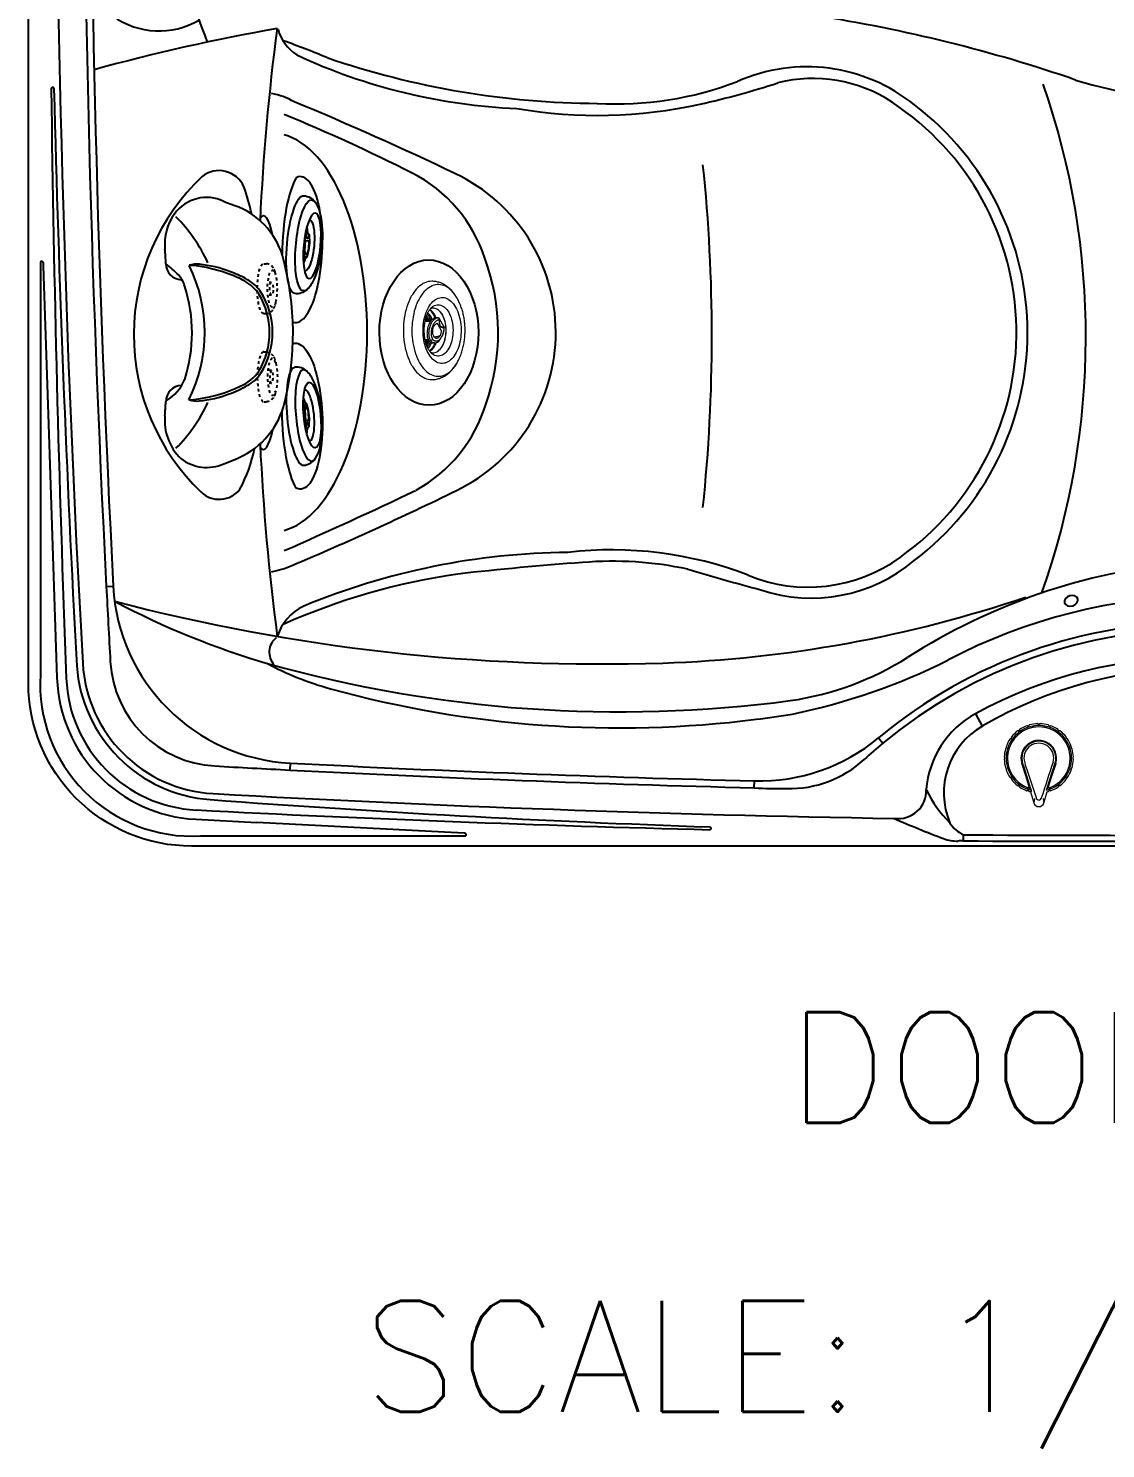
# Model space of a CAD drawing. Header units: inches. Extents: x 0 to 84, y -22 to 124.
# Drawn here: x 0 to 38.9, y -21.8 to 29.5 of the extents above; entities that cross this region are included whole.
import ezdxf
from ezdxf.enums import TextEntityAlignment as Align

# ---------------------------------------------------------------- set-up
doc = ezdxf.new("R2010")
doc.units = ezdxf.units.IN
doc.header["$MEASUREMENT"] = 0
doc.linetypes.add('HIDDEN', pattern=[0.1875, 0.0625, -0.0625, 0.0625])
for name, color, linetype in [('1', 4, 'Continuous'), ('clean', 1, 'Continuous'), ('DIM', 3, 'Continuous')]:
    doc.layers.add(name, color=color, linetype=linetype)
doc.styles.add('SIMPLEX', font='simplex')
doc.styles.get("Standard").update_dxf_attribs({"font": 'simplex.shx'})

# ---------------------------------------------------------------- blocks, each defined once
blk = doc.blocks.new('AIRVALVE CAP HS')
at = {"layer": '1', "linetype": 'Continuous', "lineweight": 0}
for p, q in [((-0.179, 1.615), (-0.296, 1.215)), ((0.298, 1.214), (0.181, 1.615)), ((-0.295, 1.097), (-0.296, 1.096)), ((-0.278, 1.151), (-0.295, 1.097)), ((0.296, 1.097), (0.279, 1.151)), ((0.297, 1.096), (0.296, 1.097)), ((0, 0), (0, 0)), ((0, 0), (0.004, 0)), ((0.585, 0.186), (0.585, 0.186))]:
    blk.add_line(p, q, dxfattribs=at)
at = {"layer": '1', "color": 3, "linetype": 'Continuous', "lineweight": 0}
for p, q in [((-0.154, 1.451), (-0.179, 1.615)), ((0.156, 1.451), (0.181, 1.615)), ((-0.519, 0.142), (-0.532, 0.075))]:
    blk.add_line(p, q, dxfattribs=at)
at = {"layer": '1', "linetype": 'Continuous', "lineweight": 0, "flags": 128}
for points in [[(-0.619, 0.177), (-0.612, 0.199), (-0.463, 0.666), (-0.331, 1.084)], [(0.279, 1.151), (0.279, 1.186), (0.282, 1.198), (0.285, 1.208), (0.291, 1.213), (0.298, 1.214)], [(0.332, 1.083), (0.462, 0.674), (0.613, 0.195)]]:
    blk.add_lwpolyline(points, dxfattribs=at)
at = {"layer": '1', "color": 3, "linetype": 'Continuous', "lineweight": 0, "flags": 128}
for points in [[(-0.296, 1.096), (-0.314, 1.039), (-0.387, 0.81), (-0.59, 0.169)], [(0.532, 0.076), (0.523, 0.124), (0.51, 0.172), (0.489, 0.234), (0.394, 0.519), (0.299, 0.804), (0.18, 1.168), (0.101, 1.415), (0.095, 1.438), (0.079, 1.473), (0.053, 1.496), (0.025, 1.508), (-0.007, 1.511), (-0.039, 1.504), (-0.066, 1.486), (-0.085, 1.46), (-0.091, 1.443)], [(0.585, 0.186), (0.567, 0.243), (0.494, 0.472), (0.297, 1.096)]]:
    blk.add_lwpolyline(points, dxfattribs=at)
at = {"layer": '1', "linetype": 'Continuous', "lineweight": 0, "const_width": 0.000295, "flags": 128}
for points in [[(-0.296, 1.215), (-0.285, 1.211), (-0.282, 1.203), (-0.279, 1.192), (-0.277, 1.174), (-0.278, 1.151)], [(0.613, 0.195), (0.609, 0.194), (0.599, 0.191), (0.592, 0.188), (0.587, 0.187), (0.585, 0.186)]]:
    blk.add_lwpolyline(points, dxfattribs=at)
at = {"layer": '1', "color": 3, "linetype": 'Continuous', "lineweight": 0, "const_width": 0.000295, "flags": 128}
for points in [[(-0.153, 1.451), (-0.154, 1.451), (-0.154, 1.451)], [(-0.619, 0.177), (-0.617, 0.177), (-0.613, 0.176), (-0.604, 0.173), (-0.597, 0.171), (-0.592, 0.169), (-0.59, 0.169)]]:
    blk.add_lwpolyline(points, dxfattribs=at)
at = {"layer": '1', "linetype": 'Continuous', "lineweight": 0}
for centre, radius, start, end in [((0.001, 1.563), 0.187, 16.2235, 163.7031), ((0, 0), 1.184, 103.575, 76.3797), ((0, 0), 1.136, 105.0532, 74.9013), ((0, 0), 1.133, 106.9961, 72.958), ((-0.687, 1.02), 0.02, 123.9716, 184.1879), ((0, 0), 1.25, 110.029, 123.971), ((-0.421, 1.156), 0.02, 49.8127, 110.0289), ((-0.388, 1.195), 0.0312, 229.8127, 346.1879), ((-0.338, 1.183), 0.02, 105.9716, 166.1879), ((0, 0), 1.25, 103.7031, 105.971), ((-0.378, 1.272), 0.194, 284.0271, 295.0553), ((0.411, 1.36), 0.288, 246.6962, 254.1355), ((0, 0), 1.25, 74.029, 76.2235), ((0.339, 1.183), 0.02, 13.8121, 74.0284), ((0.388, 1.195), 0.0312, 193.8121, 310.1873), ((0.421, 1.156), 0.02, 69.9711, 130.1873), ((0, 0), 1.25, 56.029, 69.971), ((0.687, 1.02), 0.02, 355.8121, 56.0284), ((0, 0), 1.25, 146.029, 159.971), ((-1.02, 0.687), 0.02, 85.8127, 146.0289), ((-1.016, 0.739), 0.0312, 265.8127, 22.1879), ((-0.969, 0.758), 0.02, 141.9716, 202.1879), ((0, 0), 1.25, 128.029, 141.971), ((-0.758, 0.969), 0.02, 67.8127, 128.0289), ((-0.738, 1.016), 0.0312, 247.8127, 4.1879), ((0.739, 1.016), 0.0312, 175.8121, 292.1873), ((0.758, 0.969), 0.02, 51.9711, 112.1873), ((0, 0), 1.25, 38.029, 51.971), ((0.969, 0.758), 0.02, 337.8121, 38.0284), ((1.016, 0.739), 0.0312, 157.8121, 274.1873), ((1.02, 0.687), 0.02, 33.9711, 94.1873), ((0, 0), 1.25, 20.029, 33.971), ((0, 0), 1.25, 164.029, 177.971), ((-1.229, 0.044), 0.02, 177.9716, 238.1879), ((-1.256, 0), 0.0312, 301.8127, 58.1879), ((-1.182, 0.339), 0.02, 103.8127, 164.0289), ((-1.195, 0.388), 0.0312, 283.8127, 40.1879), ((-1.155, 0.421), 0.02, 159.9716, 220.1879), ((0, 0), 0.644, 163.9951, 17.6697), ((1.195, 0.388), 0.0312, 139.8121, 256.1873), ((1.156, 0.421), 0.02, 319.8121, 20.0284), ((1.183, 0.339), 0.02, 15.9711, 76.1873), ((0, 0), 1.25, 2.029, 15.971), ((1.256, 0), 0.0312, 121.8121, 238.1873), ((1.229, 0.044), 0.02, 301.8121, 2.0284), ((-1.229, -0.043), 0.02, 121.8127, 182.0289), ((0, 0), 1.25, 182.029, 195.971), ((-1.182, -0.338), 0.02, 195.9716, 256.1879), ((-1.195, -0.388), 0.0312, 319.8127, 76.1879), ((-1.155, -0.421), 0.02, 139.8127, 200.0289), ((0, 0), 1.25, 200.029, 213.971), ((0, 0), 1.25, 326.029, 339.971), ((1.195, -0.388), 0.0312, 103.8121, 220.1873), ((1.156, -0.421), 0.02, 339.9711, 40.1873), ((1.183, -0.338), 0.02, 283.8121, 344.0284), ((0, 0), 1.25, 344.029, 357.971), ((1.229, -0.043), 0.02, 357.9711, 58.1873), ((-1.02, -0.687), 0.02, 213.9716, 274.1879), ((-1.016, -0.738), 0.0312, 337.8127, 94.1879), ((-0.969, -0.758), 0.02, 157.8127, 218.0289), ((0, 0), 1.25, 218.029, 231.971), ((-0.758, -0.969), 0.02, 231.9716, 292.1879), ((-0.738, -1.016), 0.0312, 355.8127, 112.1879), ((-0.687, -1.02), 0.02, 175.8127, 236.0289), ((0.687, -1.02), 0.02, 303.9711, 4.1873), ((0.739, -1.016), 0.0312, 67.8121, 184.1873), ((0.758, -0.969), 0.02, 247.8121, 308.0284), ((0, 0), 1.25, 308.029, 321.971), ((1.016, -0.738), 0.0312, 85.8121, 202.1873), ((0.969, -0.758), 0.02, 321.9711, 22.1873), ((1.02, -0.687), 0.02, 265.8121, 326.0284), ((0, 0), 1.25, 236.029, 249.971), ((-0.421, -1.155), 0.02, 249.9716, 310.1879), ((-0.388, -1.195), 0.0312, 13.8127, 130.1879), ((-0.338, -1.182), 0.02, 193.8127, 254.0289), ((0, 0), 1.25, 254.029, 267.9711), ((-0.043, -1.229), 0.02, 267.9711, 328.1873), ((0, -1.256), 0.0312, 31.8121, 148.1873), ((0.044, -1.229), 0.02, 211.8121, 272.0284), ((0, 0), 1.25, 272.0284, 285.971), ((0.339, -1.182), 0.02, 285.9711, 346.1873), ((0.388, -1.195), 0.0312, 49.8121, 166.1873), ((0.421, -1.155), 0.02, 229.8121, 290.0284), ((0, 0), 1.25, 290.029, 303.971)]:
    blk.add_arc(centre, radius, start, end, dxfattribs=at)
at = {"layer": '1', "color": 3, "linetype": 'Continuous', "lineweight": 0}
for centre, radius, start, end in [((-80.261, 27.095), 84.174, 341.32478, 342.25745), ((0, 0), 0.614, 164.0327, 17.6728), ((0, -0.005), 0.538, 171.4024, 8.6451)]:
    blk.add_arc(centre, radius, start, end, dxfattribs=at)
blk = doc.blocks.new('HIDMIN')
at = {"layer": '1', "color": 3, "linetype": 'HIDDEN', "ltscale": 0.5}
for p, q in [((0.236, 0.901), (0.316, 0.901)), ((0.506, 0.227), (0.425, 0.228)), ((0.517, -0.231), (0.424, -0.23)), ((0.23, -0.903), (0.31, -0.903))]:
    blk.add_line(p, q, dxfattribs=at)
for centre, radius, start, end in [((0.31, 0.589), 0.311, 30.2709, 88.7629), ((0.201, 0.484), 0.46, 14.6038, 34.8241), ((-1.669, -0.004), 2.392, 348.1275, 14.6038), ((-0.177, -0.317), 0.868, 332.1339, 348.1275), ((0.308, -0.59), 0.312, 270.5203, 334.8693)]:
    blk.add_arc(centre, radius, start, end, dxfattribs=at)
at = {"layer": '1', "color": 3, "linetype": 'HIDDEN', "ltscale": 0.5, "extrusion": (0, 0, -1)}
for centre, major_axis, ratio, start_param, end_param in [((0.233, -0.001), (0.003, 0.902), 0.25882, 3.141586, 6.283185), ((0.546, -0.002), (0.002, 0.667), 0.263764, 8.73561, 13.261433), ((0.511, -0.002), (-0.006, 0.229), 0.262485, 3.141593, 9.424778)]:
    blk.add_ellipse(centre, major_axis=major_axis, ratio=ratio, start_param=start_param, end_param=end_param, dxfattribs=at)
blk = doc.blocks.new('M-JET')
at = {"layer": '1', "color": 3}
blk.add_line((0.668, -0.17), (0.763, -0.17), dxfattribs=at)
at = {"layer": '1'}
for centre, radius, start, end in [((0.461, 1.242), 0.535, 41.3143, 91.3774), ((0.05, 0.881), 1.082, 17.2792, 41.3143), ((-2.8, -0.006), 4.066, 342.7208, 17.2792), ((0.163, -0.927), 0.963, 318.6467, 342.7208), ((0.462, -1.247), 0.53, 268.5325, 323.2496)]:
    blk.add_arc(centre, radius, start, end, dxfattribs=at)
at = {"layer": '1', "color": 3}
for centre, radius, start, end in [((-1.573, 0), 2.301, 12.4325, 15.2703), ((-1.552, 0), 2.301, 12.1115, 16.428), ((2.329, -0.004), 1.701, 167.0391, 191.8275), ((0.642, 0.408), 0.0922, 55.7767, 95.7567), ((0.761, 0.357), 0.0925, 123.2223, 167.0391), ((0.61, 0.353), 0.156, 5.3241, 57.7182), ((0.716, 0.424), 0.0119, 56.7777, 123.2223), ((0.621, 0.328), 0.147, 6.6466, 46.2048), ((-0.445, 0.069), 1.231, 348.805, 7.1498), ((-1.051, -0.003), 1.854, 348.4837, 11.5163), ((0.499, -0.319), 0.172, 319.9043, 349.042), ((0.138, 0.453), 1.058, 297.9845, 303.5019), ((-1.573, 0), 2.301, 345.0348, 348.6312), ((-1.552, 0), 2.301, 343.7972, 349.0063), ((1.155, -0.446), 0.497, 157.638, 169.042), ((0.713, -0.264), 0.0187, 13.7894, 157.638), ((0.659, -0.335), 0.113, 303.5019, 340.0963), ((-6.16, -1.951), 7.096, 12.9229, 13.7894)]:
    blk.add_arc(centre, radius, start, end, dxfattribs=at)
at = {"layer": '1'}
blk.add_ellipse((0.448, 0), major_axis=(0, -1.776), ratio=0.252144, start_param=3.141593, end_param=6.282607, dxfattribs=at)
at = {"layer": '1', "color": 3}
for centre, major_axis, ratio, start_param, end_param in [((0.747, 0.001), (0, 1.655), 0.257517, 6.007199, 9.756158), ((0.731, 0), (0, 0.927), 0.267619, 3.108708, 6.351347), ((0.725, 0.014), (0, 0.313), 0.222056, 5.440613, 8.481483)]:
    blk.add_ellipse(centre, major_axis=major_axis, ratio=ratio, start_param=start_param, end_param=end_param, dxfattribs=at)
blk.add_ellipse((0.91, 0), major_axis=(-0.005, 1.191), ratio=0.255327, dxfattribs=at)
blk = doc.blocks.new('HHPILLOW')
at = {"layer": '1', "color": 4, "linetype": 'Continuous'}
for p, q in [((-2.494, 4.753), (-2.106, 4.601)), ((-2.494, -4.721), (-2.105, -4.568))]:
    blk.add_line(p, q, dxfattribs=at)
for centre, radius, start, end in [((-3.119, 3.46), 1.437, 64.1987, 144.2452), ((-2.776, 3.213), 1.86, 144.2452, 185.5943), ((-3.046, 1.973), 2.791, 17.2128, 70.3086), ((-10.994, 2.408), 6.398, 0.8252, 5.5943), ((-10.492, 0), 10.492, 345.3048, 15.4736), ((-4.011, 2.508), 0.586, 180.8252, 266.9137), ((-7.36, -1.092), 4.531, 44.7353, 52.3377), ((-4.763, 1.481), 0.874, 13.5856, 44.7353), ((-3.671, 1.428), 1.017, 75.1386, 94.7227), ((-4.23, -3.123), 5.594, 69.8472, 81.5495), ((-3.656, -1.561), 3.93, 60.8599, 69.8472), ((-9.079, 0.003), 5.433, 342.0198, 18.0525), ((-2.482, 0.546), 1.517, 34.445, 60.8599), ((-3.535, 0.016), 2.691, 328.9514, 31.0644), ((-2.512, -0.493), 1.555, 293.0024, 325.5708), ((-4.003, -2.481), 0.592, 93.7208, 179.9264), ((-5.477, -1.003), 1.703, 301.6981, 336.9534), ((-4.133, 2.742), 5.171, 278.0716, 295.5287), ((-80.292, 1.855), 75.821, 356.33867, 356.72241), ((-3.709, -1.15), 1.264, 267.6769, 283.819), ((-2.737, -3.166), 1.897, 174.5895, 226.1127), ((-3.153, -1.833), 2.929, 290.9659, 343.5656), ((-3.119, -3.349), 1.508, 231.7423, 294.5088)]:
    blk.add_arc(centre, radius, start, end, dxfattribs=at)
at = {"layer": '1', "color": 3, "linetype": 'Continuous'}
for centre, radius, start, end in [((-8.344, 0.09), 5.811, 24.9174, 44.9484), ((-8.621, 0.019), 5.435, 333.4141, 26.4613), ((-3.452, 1.377), 1.112, 86.4894, 105.933), ((-3.922, -2.198), 4.716, 69.3638, 83.4488), ((-3.755, -1.817), 4.3, 61.6983, 69.6641), ((-2.409, 0.629), 1.509, 35.7694, 62.6585), ((-3.453, 0.015), 2.717, 327.0779, 33.3886), ((-2.257, -0.759), 1.292, 297.8633, 327.0779), ((-3.752, 1.839), 4.289, 289.7147, 299.2887), ((-8.354, -0.051), 5.824, 315.0702, 335.0709), ((-3.475, -1.533), 0.925, 252.0318, 275.4073), ((-3.771, 1.593), 4.065, 275.4073, 291.1401)]:
    blk.add_arc(centre, radius, start, end, dxfattribs=at)
blk = doc.blocks.new('RJET')
at = {"layer": '1', "color": 3, "linetype": 'Continuous', "lineweight": 15}
for p, q in [((0.406, -0.828), (0.433, -0.811)), ((0.426, -0.839), (0.459, -0.818)), ((-0.848, -1.042), (-0.847, -1.04)), ((-0.009, -1.383), (0.25, -1.233))]:
    blk.add_line(p, q, dxfattribs=at)
at = {"layer": '1', "linetype": 'Continuous', "lineweight": 15, "flags": 128}
for points in [[(1.212, -0.275), (1.128, -0.233), (1.04, -0.194), (0.948, -0.158), (0.852, -0.126), (0.753, -0.097), (0.651, -0.071), (0.547, -0.05), (0.44, -0.032), (0.331, -0.018), (0.222, -0.008), (0.111, -0.002), (0, 0), (-0.111, -0.002), (-0.222, -0.008), (-0.331, -0.018), (-0.44, -0.032), (-0.547, -0.05), (-0.651, -0.071), (-0.753, -0.097), (-0.852, -0.126), (-0.948, -0.158), (-1.04, -0.194), (-1.128, -0.233), (-1.212, -0.276)], [(-1.3, -0.327), (-1.373, -0.375), (-1.441, -0.426), (-1.503, -0.479), (-1.559, -0.534), (-1.61, -0.592), (-1.654, -0.651), (-1.691, -0.711), (-1.722, -0.773), (-1.746, -0.835), (-1.763, -0.899), (-1.773, -0.962), (-1.777, -1.026)], [(1.778, -1.026), (1.778, -1.026), (1.775, -0.962), (1.764, -0.898), (1.747, -0.835), (1.723, -0.772), (1.692, -0.71), (1.654, -0.65), (1.61, -0.591), (1.56, -0.534), (1.504, -0.479), (1.442, -0.425), (1.374, -0.375), (1.3, -0.326)]]:
    blk.add_lwpolyline(points, dxfattribs=at)
at = {"layer": '1', "color": 3, "linetype": 'Continuous', "lineweight": 15, "flags": 128}
for points in [[(1.172, -1.942), (1.244, -1.897), (1.312, -1.85), (1.374, -1.8), (1.431, -1.748), (1.481, -1.694), (1.526, -1.638), (1.564, -1.581), (1.596, -1.523), (1.621, -1.463), (1.64, -1.403), (1.652, -1.342), (1.657, -1.281), (1.655, -1.219), (1.646, -1.158), (1.631, -1.098), (1.609, -1.038), (1.581, -0.979), (1.546, -0.921), (1.504, -0.864), (1.457, -0.81), (1.403, -0.757), (1.344, -0.706), (1.279, -0.657), (1.209, -0.611), (1.134, -0.568), (1.054, -0.527), (0.97, -0.49), (0.882, -0.456), (0.79, -0.425), (0.695, -0.397), (0.597, -0.373), (0.497, -0.353), (0.395, -0.337), (0.291, -0.324), (0.186, -0.315), (0.08, -0.31), (-0.026, -0.309), (-0.132, -0.312), (-0.238, -0.319), (-0.342, -0.33), (-0.445, -0.344), (-0.547, -0.363), (-0.646, -0.385), (-0.742, -0.411), (-0.835, -0.44), (-0.925, -0.472), (-1.011, -0.508), (-1.093, -0.547), (-1.171, -0.589), (-1.243, -0.634), (-1.311, -0.681), (-1.373, -0.731), (-1.429, -0.783), (-1.48, -0.837), (-1.525, -0.892), (-1.563, -0.95), (-1.595, -1.008), (-1.62, -1.068), (-1.639, -1.128), (-1.65, -1.189), (-1.656, -1.25), (-1.654, -1.311), (-1.645, -1.372), (-1.63, -1.433), (-1.608, -1.493), (-1.579, -1.552), (-1.544, -1.61), (-1.503, -1.666), (-1.455, -1.721), (-1.402, -1.774), (-1.342, -1.825), (-1.278, -1.874), (-1.207, -1.92), (-1.171, -1.941)], [(0.844, -1.886), (0.777, -1.921), (0.707, -1.954), (0.632, -1.983), (0.554, -2.009), (0.472, -2.031), (0.388, -2.05), (0.302, -2.065), (0.214, -2.077), (0.125, -2.084), (0.034, -2.087), (-0.056, -2.087), (-0.146, -2.082), (-0.235, -2.074), (-0.322, -2.062), (-0.408, -2.046), (-0.492, -2.026), (-0.573, -2.003), (-0.65, -1.976), (-0.724, -1.946), (-0.793, -1.913), (-0.858, -1.877), (-0.918, -1.838), (-0.973, -1.796), (-1.022, -1.753), (-1.066, -1.707), (-1.103, -1.66), (-1.134, -1.611), (-1.158, -1.561), (-1.176, -1.509), (-1.187, -1.458), (-1.192, -1.406), (-1.189, -1.354), (-1.18, -1.302), (-1.164, -1.251), (-1.141, -1.2), (-1.111, -1.151), (-1.076, -1.103), (-1.034, -1.057), (-0.986, -1.013), (-0.933, -0.971), (-0.874, -0.931), (-0.81, -0.894), (-0.742, -0.86), (-0.669, -0.83), (-0.592, -0.802), (-0.512, -0.778), (-0.43, -0.757), (-0.344, -0.74), (-0.257, -0.727), (-0.168, -0.718), (-0.078, -0.712), (0.012, -0.711), (0.102, -0.713), (0.191, -0.72), (0.28, -0.73), (0.367, -0.744), (0.452, -0.762), (0.534, -0.784), (0.613, -0.809), (0.688, -0.837), (0.76, -0.869), (0.827, -0.903), (0.89, -0.941), (0.948, -0.981), (1, -1.024), (1.046, -1.068), (1.086, -1.115), (1.12, -1.163), (1.148, -1.213), (1.169, -1.263), (1.184, -1.315), (1.191, -1.367), (1.192, -1.419), (1.186, -1.471), (1.174, -1.522), (1.154, -1.573), (1.128, -1.623), (1.096, -1.672), (1.057, -1.719), (1.012, -1.764), (0.961, -1.807), (0.905, -1.848), (0.844, -1.886)], [(-0.779, -0.971), (-0.782, -0.977), (-0.796, -1.019), (-0.803, -1.062), (-0.803, -1.105), (-0.796, -1.148), (-0.782, -1.19), (-0.762, -1.231), (-0.735, -1.271), (-0.702, -1.309), (-0.663, -1.346), (-0.618, -1.38), (-0.568, -1.412), (-0.513, -1.441), (-0.454, -1.466), (-0.391, -1.489), (-0.324, -1.508), (-0.255, -1.524), (-0.183, -1.535), (-0.11, -1.543), (-0.036, -1.547), (0.038, -1.547), (0.112, -1.543), (0.185, -1.535), (0.256, -1.524), (0.325, -1.508), (0.392, -1.489), (0.455, -1.466), (0.514, -1.441), (0.569, -1.412), (0.619, -1.38), (0.664, -1.346), (0.703, -1.309), (0.736, -1.271), (0.763, -1.231), (0.783, -1.19), (0.797, -1.148), (0.804, -1.105), (0.804, -1.062), (0.797, -1.019), (0.783, -0.977), (0.78, -0.971)], [(-0.4, -0.88), (-0.443, -0.853), (-0.48, -0.824), (-0.48, -0.824)], [(-0.433, -0.811), (-0.411, -0.824), (-0.396, -0.832)], [(-0.343, -0.908), (-0.353, -0.903), (-0.4, -0.88)], [(0.326, -0.866), (0.36, -0.851), (0.406, -0.828)], [(0.397, -0.832), (0.401, -0.83), (0.435, -0.811)], [(0.657, -1.638), (0.598, -1.669), (0.535, -1.697), (0.467, -1.722), (0.397, -1.743), (0.323, -1.761), (0.247, -1.775), (0.169, -1.786), (0.09, -1.792), (0.011, -1.795), (-0.069, -1.793), (-0.148, -1.788), (-0.227, -1.778), (-0.303, -1.765), (-0.377, -1.748), (-0.449, -1.728), (-0.517, -1.703), (-0.581, -1.676), (-0.641, -1.646), (-0.697, -1.612), (-0.747, -1.576), (-0.791, -1.538), (-0.83, -1.498), (-0.862, -1.456), (-0.888, -1.412), (-0.908, -1.368), (-0.921, -1.322), (-0.927, -1.276), (-0.926, -1.23), (-0.918, -1.184), (-0.904, -1.139), (-0.883, -1.094), (-0.855, -1.051), (-0.848, -1.042)], [(0.757, -1.241), (0.744, -1.258), (0.71, -1.296), (0.669, -1.332), (0.623, -1.366), (0.572, -1.398), (0.517, -1.426), (0.457, -1.452), (0.393, -1.474), (0.326, -1.493), (0.256, -1.508), (0.184, -1.52), (0.111, -1.527), (0.036, -1.531), (-0.038, -1.531), (-0.113, -1.527), (-0.186, -1.519), (-0.258, -1.508), (-0.327, -1.492), (-0.394, -1.473), (-0.458, -1.451), (-0.518, -1.425), (-0.573, -1.396)], [(0.848, -1.041), (0.877, -1.083), (0.9, -1.128), (0.916, -1.173), (0.926, -1.218), (0.929, -1.265), (0.924, -1.311), (0.913, -1.356), (0.895, -1.401), (0.871, -1.445), (0.84, -1.488), (0.803, -1.528), (0.759, -1.567), (0.711, -1.604), (0.657, -1.638)]]:
    blk.add_lwpolyline(points, dxfattribs=at)
at = {"layer": '1', "linetype": 'Continuous', "lineweight": 15}
for centre, radius, start, end in [((-0.419, -1.751), 1.675, 118.2707, 121.7626), ((0.419, -1.752), 1.676, 58.2693, 61.7586)]:
    blk.add_arc(centre, radius, start, end, dxfattribs=at)
at = {"layer": '1', "color": 3, "linetype": 'Continuous', "lineweight": 15}
for centre, radius, start, end in [((-0.252, -0.591), 0.627, 215.8859, 252.0989), ((-0.24, -0.55), 0.636, 218.2891, 250.6263), ((-0.211, -0.465), 0.604, 224.4399, 247.0231), ((-0.111, -0.297), 0.626, 236.3168, 250.0418), ((-0.12, -0.362), 0.568, 233.4395, 248.866), ((-0.112, -0.321), 0.585, 236.822, 248.6473), ((-0.257, -0.979), 0.0961, 182.6055, 237.3943), ((0.128, -0.376), 0.553, 290.9204, 306.8078), ((0.135, -0.415), 0.536, 290.782, 310.1357), ((0.093, -0.254), 0.674, 290.2432, 299.6532), ((0.185, -0.428), 0.649, 289.0209, 314.9139), ((0.256, -0.571), 0.612, 288.6542, 322.3992), ((0.252, -0.587), 0.631, 288.6633, 323.9892), ((-0.314, -0.907), 0.554, 217.0197, 242.0317), ((-0.008, -1.027), 0.356, 241.8394, 269.8743), ((0.162, -1.239), 0.0884, 3.9392, 22.6001)]:
    blk.add_arc(centre, radius, start, end, dxfattribs=at)
blk.add_ellipse((0.282, -0.664), major_axis=(0.166, 0.102), ratio=0.664117, start_param=4.574762, end_param=4.607118, dxfattribs=at)
at = {"layer": '1', "linetype": 'Continuous', "lineweight": 15}
for points, knots in [([(-1.777, -1.026), (-1.776, -1.048), (-1.775, -1.095), (-1.767, -1.166), (-1.752, -1.239), (-1.73, -1.311), (-1.703, -1.383), (-1.668, -1.455), (-1.627, -1.525), (-1.58, -1.591), (-1.53, -1.653), (-1.476, -1.711), (-1.417, -1.767), (-1.353, -1.82), (-1.285, -1.87), (-1.228, -1.908), (-1.193, -1.928), (-1.184, -1.933)], [0, 0, 0, 0, 0.060592, 0.126628, 0.193486, 0.261426, 0.330717, 0.401625, 0.474405, 0.549279, 0.617695, 0.687171, 0.75757, 0.828708, 0.900374, 0.972355, 1, 1, 1, 1]), ([(-1.595, -1.536), (-1.593, -1.54), (-1.577, -1.565), (-1.558, -1.591), (-1.541, -1.613), (-1.539, -1.615)], [0, 0, 0, 0, 0.1355481, 0.921144, 1, 1, 1, 1]), ([(1.169, -1.943), (1.17, -1.943), (1.195, -1.929), (1.243, -1.899), (1.311, -1.852), (1.376, -1.802), (1.437, -1.75), (1.493, -1.695), (1.545, -1.637), (1.593, -1.576), (1.635, -1.514), (1.672, -1.449), (1.704, -1.383), (1.73, -1.315), (1.751, -1.246), (1.766, -1.175), (1.775, -1.104), (1.779, -1.054), (1.778, -1.028), (1.778, -1.027)], [0, 0, 0, 0, 0.002349, 0.070478, 0.138786, 0.207131, 0.275354, 0.343291, 0.410791, 0.477733, 0.544043, 0.609703, 0.674751, 0.739277, 0.803412, 0.867321, 0.931194, 0.995241, 1, 1, 1, 1]), ([(-1.171, -1.941), (-1.152, -1.952), (-1.106, -1.978), (-1.03, -2.016), (-0.945, -2.053), (-0.857, -2.087), (-0.767, -2.117), (-0.676, -2.143), (-0.584, -2.166), (-0.491, -2.185), (-0.4, -2.201), (-0.311, -2.213), (-0.231, -2.22), (-0.161, -2.225), (-0.086, -2.229), (-0.032, -2.23), (0.001, -2.23)], [0, 0, 0, 0, 0.058961, 0.138672, 0.218138, 0.297235, 0.375863, 0.453924, 0.531296, 0.60776, 0.682857, 0.755424, 0.82158, 0.873715, 0.922309, 1, 1, 1, 1]), ([(0.001, -2.23), (0.036, -2.23), (0.086, -2.229), (0.16, -2.226), (0.223, -2.221), (0.298, -2.214), (0.377, -2.204), (0.458, -2.192), (0.541, -2.176), (0.626, -2.157), (0.71, -2.134), (0.794, -2.109), (0.878, -2.08), (0.96, -2.047), (1.041, -2.011), (1.112, -1.975), (1.155, -1.951), (1.173, -1.94)], [0, 0, 0, 0, 0.083687, 0.117987, 0.174859, 0.233929, 0.297315, 0.363485, 0.431844, 0.501925, 0.573407, 0.64606, 0.719711, 0.79422, 0.869462, 0.945312, 1, 1, 1, 1])]:
    blk.add_open_spline(points, degree=3, knots=knots, dxfattribs=at)
at = {"layer": '1', "color": 3, "linetype": 'Continuous', "lineweight": 15}
for points, knots in [([(-0.847, -1.041), (-0.842, -1.035), (-0.832, -1.022), (-0.812, -1.001), (-0.786, -0.978), (-0.756, -0.955), (-0.721, -0.932), (-0.682, -0.909), (-0.639, -0.886), (-0.592, -0.865), (-0.541, -0.844), (-0.486, -0.826), (-0.429, -0.809), (-0.369, -0.794), (-0.308, -0.782), (-0.246, -0.772), (-0.187, -0.765), (-0.135, -0.76), (-0.088, -0.757), (-0.044, -0.755), (-0.014, -0.755), (0.001, -0.755)], [0, 0, 0, 0, 0.0526997, 0.1086014, 0.1642233, 0.2198112, 0.2755331, 0.3315255, 0.3878526, 0.4445286, 0.5015264, 0.5587811, 0.6161828, 0.6735531, 0.7305792, 0.7866216, 0.8400035, 0.8865993, 0.9222715, 0.9631125, 1, 1, 1, 1]), ([(-0.589, -0.864), (-0.587, -0.865), (-0.573, -0.882), (-0.538, -0.91), (-0.5, -0.933), (-0.481, -0.945)], [0, 0, 0, 0, 0.05039, 0.532393, 1, 1, 1, 1]), ([(-0.526, -0.84), (-0.524, -0.842), (-0.51, -0.857), (-0.478, -0.883), (-0.445, -0.904), (-0.428, -0.914)], [0, 0, 0, 0, 0.077239, 0.545606, 1, 1, 1, 1]), ([(-0.451, -1.13), (-0.451, -1.125), (-0.453, -1.107), (-0.443, -1.077), (-0.423, -1.041), (-0.393, -1.009), (-0.366, -0.992), (-0.353, -0.983)], [0, 0, 0, 0, 0.086858, 0.336118, 0.57118, 0.792135, 1, 1, 1, 1]), ([(-0.353, -0.912), (-0.361, -0.917), (-0.378, -0.927), (-0.4, -0.945), (-0.418, -0.965), (-0.433, -0.987), (-0.444, -1.01), (-0.452, -1.034), (-0.45, -1.051), (-0.45, -1.059)], [0, 0, 0, 0, 0.1304298, 0.2625028, 0.4033501, 0.5454088, 0.69644, 0.8509456, 1, 1, 1, 1]), ([(0.451, -1.174), (0.451, -1.164), (0.452, -1.136), (0.433, -1.09), (0.396, -1.039), (0.346, -0.993), (0.285, -0.952), (0.215, -0.917), (0.134, -0.888), (0.045, -0.866), (-0.033, -0.856), (-0.095, -0.854), (-0.14, -0.855), (-0.183, -0.859), (-0.224, -0.866), (-0.261, -0.874), (-0.306, -0.888), (-0.335, -0.903), (-0.353, -0.912)], [0, 0, 0, 0, 0.043496, 0.127374, 0.212657, 0.296665, 0.376918, 0.457171, 0.541179, 0.626462, 0.71034, 0.750938, 0.790639, 0.828653, 0.865849, 0.9008, 0.935488, 1, 1, 1, 1]), ([(-0.353, -0.983), (-0.338, -0.976), (-0.307, -0.96), (-0.25, -0.942), (-0.185, -0.93), (-0.113, -0.925), (-0.037, -0.927), (0.04, -0.937), (0.114, -0.954), (0.183, -0.976), (0.245, -1.003), (0.3, -1.033), (0.349, -1.067), (0.391, -1.105), (0.424, -1.147), (0.445, -1.191), (0.455, -1.224), (0.453, -1.241), (0.452, -1.243)], [0, 0, 0, 0, 0.052983, 0.109416, 0.169566, 0.233429, 0.300572, 0.370081, 0.440644, 0.51075, 0.578926, 0.644271, 0.711295, 0.780788, 0.851352, 0.921461, 0.989697, 1, 1, 1, 1]), ([(-0.309, -1.06), (-0.298, -1.054), (-0.277, -1.043), (-0.238, -1.03), (-0.194, -1.02), (-0.145, -1.014), (-0.09, -1.012), (-0.031, -1.016), (0.031, -1.025), (0.096, -1.04), (0.16, -1.062), (0.22, -1.089), (0.274, -1.121), (0.318, -1.156), (0.353, -1.194), (0.376, -1.231), (0.389, -1.266), (0.39, -1.29), (0.391, -1.301)], [0, 0, 0, 0, 0.043106, 0.086714, 0.134132, 0.183096, 0.238745, 0.296656, 0.361446, 0.431434, 0.505722, 0.582781, 0.660612, 0.737077, 0.810289, 0.878891, 0.940603, 1, 1, 1, 1]), ([(0.001, -0.755), (0.026, -0.755), (0.061, -0.756), (0.113, -0.758), (0.157, -0.762), (0.209, -0.767), (0.263, -0.774), (0.318, -0.784), (0.373, -0.795), (0.428, -0.809), (0.481, -0.824), (0.532, -0.841), (0.58, -0.86), (0.626, -0.879), (0.668, -0.9), (0.707, -0.922), (0.741, -0.944), (0.772, -0.966), (0.799, -0.988), (0.821, -1.009), (0.837, -1.027), (0.845, -1.037), (0.847, -1.04)], [0, 0, 0, 0, 0.064541, 0.090929, 0.134614, 0.179858, 0.228215, 0.278434, 0.329978, 0.382412, 0.435416, 0.488749, 0.542229, 0.595718, 0.649122, 0.702386, 0.755501, 0.808505, 0.861501, 0.914671, 0.968221, 1, 1, 1, 1]), ([(0.326, -0.962), (0.342, -0.956), (0.379, -0.942), (0.43, -0.915), (0.479, -0.883), (0.512, -0.857), (0.525, -0.842), (0.527, -0.84)], [0, 0, 0, 0, 0.198138, 0.448471, 0.698741, 0.956804, 1, 1, 1, 1]), ([(0.354, -1.003), (0.377, -0.995), (0.422, -0.978), (0.484, -0.946), (0.539, -0.909), (0.574, -0.882), (0.588, -0.866), (0.59, -0.864)], [0, 0, 0, 0, 0.23492, 0.478956, 0.723046, 0.974677, 1, 1, 1, 1]), ([(-0.452, -1.129), (-0.451, -1.142), (-0.45, -1.166), (-0.44, -1.199), (-0.428, -1.228), (-0.413, -1.252), (-0.4, -1.27), (-0.392, -1.28), (-0.389, -1.283)], [0, 0, 0, 0, 0.237652, 0.438994, 0.604601, 0.78733, 0.918869, 1, 1, 1, 1]), ([(0.109, -1.464), (0.089, -1.464), (0.049, -1.463), (-0.013, -1.455), (-0.077, -1.442), (-0.142, -1.422), (-0.203, -1.396), (-0.259, -1.365), (-0.306, -1.331), (-0.343, -1.294), (-0.37, -1.256), (-0.385, -1.22), (-0.391, -1.186), (-0.388, -1.155), (-0.378, -1.126), (-0.36, -1.101), (-0.338, -1.078), (-0.318, -1.066), (-0.309, -1.06)], [0, 0, 0, 0, 0.059378, 0.121103, 0.189702, 0.26291, 0.339372, 0.417202, 0.494261, 0.568551, 0.638542, 0.703334, 0.761225, 0.816896, 0.865839, 0.913277, 0.95688, 1, 1, 1, 1]), ([(-0.389, -1.283), (-0.389, -1.283), (-0.388, -1.284), (-0.387, -1.286), (-0.383, -1.289), (-0.38, -1.292), (-0.373, -1.297), (-0.36, -1.306), (-0.339, -1.319), (-0.315, -1.333), (-0.291, -1.348), (-0.265, -1.363), (-0.237, -1.379), (-0.209, -1.395), (-0.185, -1.409), (-0.162, -1.422), (-0.141, -1.433), (-0.125, -1.441), (-0.12, -1.443), (-0.119, -1.443)], [0, 0, 0, 0, 0.002055, 0.014268, 0.026703, 0.039499, 0.053699, 0.088096, 0.163857, 0.259477, 0.339119, 0.429592, 0.539956, 0.645845, 0.731301, 0.807406, 0.900398, 0.972345, 1, 1, 1, 1]), ([(-0.125, -1.059), (-0.141, -1.063), (-0.173, -1.073), (-0.213, -1.094), (-0.245, -1.119), (-0.257, -1.138), (-0.263, -1.148)], [0, 0, 0, 0, 0.2468022, 0.5, 0.7531978, 1, 1, 1, 1]), ([(-0.176, -1.341), (-0.179, -1.339), (-0.185, -1.335), (-0.196, -1.32), (-0.204, -1.301), (-0.212, -1.277), (-0.218, -1.253), (-0.223, -1.234), (-0.225, -1.221), (-0.226, -1.219), (-0.226, -1.219), (-0.226, -1.219), (-0.226, -1.219), (-0.226, -1.219), (-0.226, -1.219), (-0.226, -1.219), (-0.226, -1.219), (-0.226, -1.219), (-0.226, -1.219), (-0.226, -1.219), (-0.226, -1.218), (-0.226, -1.218), (-0.226, -1.217), (-0.227, -1.215), (-0.228, -1.211), (-0.229, -1.203), (-0.232, -1.192), (-0.235, -1.179), (-0.238, -1.16), (-0.242, -1.142), (-0.245, -1.128), (-0.246, -1.124)], [0, 0, 0, 0, 0.050618, 0.104747, 0.233898, 0.31829, 0.417752, 0.5553, 0.581065, 0.584254, 0.584256, 0.584258, 0.584262, 0.58427, 0.584285, 0.584317, 0.58438, 0.584507, 0.58476, 0.585265, 0.586274, 0.588285, 0.592281, 0.600169, 0.615523, 0.644548, 0.701678, 0.759776, 0.820961, 0.940753, 1, 1, 1, 1]), ([(-0.119, -1.443), (-0.116, -1.444), (-0.089, -1.453), (-0.029, -1.465), (0.045, -1.474), (0.097, -1.476), (0.117, -1.475), (0.12, -1.475)], [0, 0, 0, 0, 0.041076, 0.3803288, 0.7555529, 0.9570726, 1, 1, 1, 1]), ([(0.137, -1.091), (0.124, -1.084), (0.097, -1.07), (0.046, -1.056), (-0.008, -1.048), (-0.045, -1.049), (-0.064, -1.05)], [0, 0, 0, 0, 0.246556, 0.5, 0.753444, 1, 1, 1, 1]), ([(0.391, -1.301), (0.366, -1.3), (0.319, -1.297), (0.254, -1.302), (0.201, -1.314), (0.161, -1.331), (0.131, -1.354), (0.11, -1.384), (0.101, -1.422), (0.106, -1.449), (0.109, -1.464)], [0, 0, 0, 0, 0.154914, 0.290868, 0.402003, 0.499625, 0.597131, 0.708092, 0.844483, 1, 1, 1, 1]), ([(0.128, -1.457), (0.125, -1.459), (0.119, -1.462), (0.112, -1.463), (0.109, -1.464)], [0, 0, 0, 0, 0.4812339, 1, 1, 1, 1]), ([(0.12, -1.475), (0.12, -1.475), (0.117, -1.475), (0.114, -1.474), (0.11, -1.47), (0.109, -1.466), (0.109, -1.464)], [0, 0, 0, 0, 0.081372, 0.403776, 0.712482, 1, 1, 1, 1]), ([(0.128, -1.457), (0.124, -1.443), (0.118, -1.419), (0.125, -1.384), (0.142, -1.356), (0.17, -1.334), (0.208, -1.318), (0.258, -1.307), (0.308, -1.303), (0.342, -1.305), (0.355, -1.306)], [0, 0, 0, 0, 0.1718, 0.318018, 0.432763, 0.539368, 0.646108, 0.761039, 0.906798, 1, 1, 1, 1]), ([(0.125, -1.474), (0.133, -1.472), (0.149, -1.469), (0.164, -1.459), (0.172, -1.454)], [0, 0, 0, 0, 0.472744, 1, 1, 1, 1]), ([(0.173, -1.448), (0.168, -1.451), (0.158, -1.457), (0.144, -1.462), (0.134, -1.462), (0.129, -1.46), (0.128, -1.458), (0.128, -1.457)], [0, 0, 0, 0, 0.269011, 0.561081, 0.81044, 0.909862, 1, 1, 1, 1]), ([(0.244, -1.205), (0.239, -1.195), (0.229, -1.174), (0.205, -1.144), (0.175, -1.116), (0.15, -1.1), (0.137, -1.091)], [0, 0, 0, 0, 0.250024, 0.5, 0.749928, 1, 1, 1, 1]), ([(0.171, -1.455), (0.186, -1.445), (0.215, -1.424), (0.262, -1.393), (0.308, -1.363), (0.335, -1.347), (0.349, -1.34)], [0, 0, 0, 0, 0.251964, 0.502944, 0.752466, 1, 1, 1, 1]), ([(0.173, -1.448), (0.173, -1.45), (0.173, -1.453), (0.172, -1.454), (0.172, -1.454)], [0, 0, 0, 0, 0.674759, 1, 1, 1, 1]), ([(0.342, -1.342), (0.33, -1.348), (0.307, -1.362), (0.266, -1.388), (0.22, -1.417), (0.189, -1.437), (0.173, -1.448)], [0, 0, 0, 0, 0.217, 0.44881, 0.706991, 1, 1, 1, 1]), ([(0.408, -1.308), (0.408, -1.308), (0.406, -1.309), (0.394, -1.314), (0.372, -1.324), (0.352, -1.336), (0.342, -1.342)], [0, 0, 0, 0, 0.0094124, 0.3711629, 0.6959585, 1, 1, 1, 1]), ([(0.342, -1.342), (0.343, -1.342), (0.346, -1.342), (0.347, -1.34), (0.348, -1.34)], [0, 0, 0, 0, 0.742619, 1, 1, 1, 1]), ([(0.348, -1.34), (0.356, -1.335), (0.372, -1.326), (0.396, -1.314), (0.404, -1.31), (0.409, -1.308)], [0, 0, 0, 0, 0.253231, 0.503584, 1, 1, 1, 1]), ([(0.388, -1.306), (0.391, -1.306), (0.395, -1.307), (0.404, -1.307), (0.417, -1.306), (0.432, -1.303), (0.443, -1.296), (0.447, -1.289), (0.448, -1.286)], [0, 0, 0, 0, 0.084134, 0.167899, 0.330586, 0.628632, 0.88677, 1, 1, 1, 1]), ([(0.391, -1.301), (0.39, -1.303), (0.39, -1.306), (0.389, -1.306), (0.389, -1.306)], [0, 0, 0, 0, 0.7046807, 1, 1, 1, 1]), ([(0.391, -1.301), (0.395, -1.301), (0.403, -1.301), (0.414, -1.3), (0.425, -1.299), (0.438, -1.295), (0.447, -1.29), (0.447, -1.286), (0.448, -1.286)], [0, 0, 0, 0, 0.135059, 0.280096, 0.431537, 0.603958, 0.953811, 1, 1, 1, 1]), ([(0.449, -1.284), (0.45, -1.279), (0.453, -1.266), (0.453, -1.252), (0.453, -1.244)], [0, 0, 0, 0, 0.37313, 1, 1, 1, 1])]:
    blk.add_open_spline(points, degree=3, knots=knots, dxfattribs=at)
for points, degree in [([(-0.481, -0.945), (-0.424, -0.974)], 1), ([(-0.428, -0.914), (-0.387, -0.935)], 1), ([(-0.324, -0.786), (-0.324, -0.899)], 1), ([(0.326, -0.981), (0.326, -0.786)], 1), ([(-0.452, -1.059), (-0.452, -1.13)], 1), ([(-0.263, -1.148), (-0.269, -1.165), (-0.281, -1.199), (-0.268, -1.252), (-0.235, -1.301), (-0.196, -1.327), (-0.176, -1.341)], 3), ([(-0.064, -1.05), (-0.125, -1.059)], 1), ([(0.125, -1.474), (0.12, -1.475)], 1), ([(0.342, -1.304), (0.389, -1.306)], 1), ([(0.355, -1.306), (0.359, -1.306)], 1), ([(0.389, -1.306), (0.388, -1.307)], 1), ([(0.415, -1.307), (0.408, -1.308)], 1), ([(0.448, -1.286), (0.448, -1.284)], 1), ([(0.452, -1.243), (0.452, -1.245)], 1), ([(0.453, -1.245), (0.453, -1.174)], 1)]:
    blk.add_open_spline(points, degree=degree, dxfattribs=at)
blk = doc.blocks.new('2010RELAY')
at = {"layer": '1', "color": 3, "linetype": 'Continuous'}
for p, q in [((0.432, 21.085), (0.432, 14.864)), ((0.532, 21.079), (0.536, 20.958)), ((0.536, 20.958), (0.738, 14.878)), ((0.432, 14.864), (0.432, 6.186)), ((0.738, 14.878), (1.031, 6.076)), ((2.814, 9.38), (3.063, 9.393)), ((34.209, 4.781), (34.453, 4.332)), ((30.709, 3.912), (30.869, 3.719)), ((9.457, 2.999), (9.444, 2.75)), ((26.224, 2.108), (26.231, 2.358)), ((6.043, 0.97), (8.255, 0.855)), ((15.031, 0.503), (8.255, 0.855)), ((6.213, 0.366), (15.025, 0.366)), ((15.025, 0.366), (15.766, 0.366)), ((15.758, 0.465), (15.031, 0.503))]:
    blk.add_line(p, q, dxfattribs=at)
at = {"layer": '1', "color": 3}
blk.add_line((33.779, 0.186), (33.779, 0.402), dxfattribs=at)
at = {"layer": '1'}
blk.add_lwpolyline([(5.895, 0, -0.414248), (0, 5.894), (0, 77.977, -0.414164), (5.894, 83.873), (78.107, 83.873, -0.414214), (84.002, 77.978), (84.002, 5.894, -0.414248), (78.107, 0)], format="xyb", close=True, dxfattribs=at)
at = {"layer": '1', "color": 3}
for centre, radius, start, end in [((635.803, 41.936), 634.826, 176.810041, 183.189943), ((57.759, 48.861), 54.991, 192.5857, 201.1255), ((4.72, 32.321), 2.871, 234.5517, 300.1958), ((20.258, -23.275), 53.898, 70.9693, 81.2309), ((21.019, -39.328), 69.907, 99.90632, 105.46529), ((93.154, 18.579), 84.882, 172.5843, 177.28788), ((10.605, 29.957), 1.648, 195.7262, 236.4132), ((-0.786, 0.792), 30.016, 67.3223, 70.5703), ((18.483, 47.417), 20.783, 244.9821, 267.6907), ((20.718, 57.453), 30.621, 251.076, 269.6917), ((28.117, 21.96), 6.193, 51.049, 113.8577), ((28.352, 22.583), 5.151, 56.4183, 104.3301), ((42.323, 42.043), 15.052, 252.6416, 290.0939), ((0.874, 27.366), 0.05, 1.5141, 180.6348), ((833.414, 37.972), 832.658, 180.729858, 182.196264), ((728.114, 45.57), 727.419, 181.433944, 183.077504), ((21.23, 39.07), 12.256, 266.8308, 290.9477), ((17.501, 57.134), 31.072, 282.5692, 287.949), ((10.454, 18.402), 27.748, 340.514, 19.1942), ((8.334, 24.707), 2.524, 59.8609, 79.7745), ((-33.493, -77.418), 112.859, 64.31354, 67.55196), ((20.563, 43.4), 17.002, 260.1172, 282.5692), ((25.746, 18.555), 9.948, 305.2634, 56.7504), ((25.773, 18.552), 10.322, 307.0755, 52.82), ((-15.337, -33.412), 64.691, 63.16963, 67.67329), ((11.664, 18.474), 7.857, 133.3115, 226.3052), ((6.885, 23.414), 0.989, 24.4287, 128.1849), ((11.495, 19.637), 5.243, 17.7827, 63.1696), ((12.713, 18.559), 6.339, 295.7185, 64.6651), ((-0.806, 20.864), 9.087, 12.4877, 19.0015), ((0.482, 21.077), 0.05, 2.0803, 169.4357), ((9.321, 18.551), 7.653, 340.216, 20.5575), ((11.436, 17.516), 5.32, 298.8661, 342.9909), ((93.154, 18.579), 84.882, 182.73391, 187.45329), ((2.757, 15.476), 5.525, 332.1128, 348.4052), ((6.894, 13.482), 0.952, 226.3052, 321.6793), ((-58.797, 165.52), 169.133, 293.71939, 295.48959), ((-37.261, 120.614), 119.972, 292.94968, 296.07014), ((19.727, -14.977), 25.589, 90.53, 112.4706), ((21.074, -3.045), 13.748, 68.9794, 96.6117), ((21.114, -2.45), 12.743, 77.7175, 94.9311), ((28.173, 15.007), 5.651, 247.4442, 305.9456), ((28.289, 14.699), 5.74, 251.4339, 310.2248), ((43.455, -10.959), 21.237, 80.3966, 109.0668), ((8.092, 13.507), 3.659, 280.8698, 292.9497), ((18.949, -13.923), 23.999, 98.2272, 113.9716), ((27.796, -98.277), 108.802, 94.09926, 96.48112), ((56.944, 122.332), 117.111, 253.57259, 254.91287), ((16.813, 34.6), 29.168, 241.9878, 253.8068), ((20.709, 75.951), 69.371, 255.30713, 271.82329), ((21.415, 52.117), 45.527, 271.8887, 288.7268), ((43.943, -12.371), 22.732, 109.0668, 122.3863), ((42.64, -11.247), 20.288, 64.118, 117.6971), ((10.711, 7.046), 1.795, 115.2068, 163.4236), ((9.362, 7.008), 0.663, 128.5737, 222.3415), ((25.985, 15.943), 10.797, 278.2007, 302.3863), ((22.938, 27.263), 22.971, 281.7172, 296.5641), ((5.921, 5.858), 5.499, 176.5798, 273.0457), ((6.954, 6.888), 5.222, 184.0725, 265.7976), ((14.01, 16.717), 11.459, 241.9062, 254.2997), ((21.362, 52.005), 47.154, 254.3968, 277.5102), ((6.317, 6.252), 5.289, 181.9061, 267.0256), ((6.319, 6.253), 4.955, 182.2126, 267.0315), ((27.12, 14.917), 12.84, 266.0014, 271.2479), ((40.433, 455.522), 455.104, 265.73294, 268.00904), ((42, 633.943), 633.032, 266.801, 269.028832), ((31.429, 2.002), 1.008, 262.7007, 2.2462), ((36.046, 3.711), 3.977, 205.0632, 225.9229), ((42.308, 704.157), 703.785, 267.047852, 268.559754), ((24.62, 0.644), 0.05, 268.6506, 87.9054), ((48.18, 39.851), 42.37, 246.4891, 249.0943), ((15.766, 0.416), 0.0497, 270.3345, 99.5389), ((33.526, 1.486), 1.302, 249.0943, 272.4363), ((33.687, -2.297), 2.484, 87.9617, 92.4363), ((42.27, 3690.299), 3690.122, 269.868102, 270.13177)]:
    blk.add_arc(centre, radius, start, end, dxfattribs=at)
at = {"layer": '1', "color": 3, "linetype": 'Continuous'}
for centre, radius, start, end in [((634.789, 41.936), 632.813, 176.80494, 182.948955), ((634.791, 41.936), 632.815, 182.94895, 183.19505), ((42.266, -10.014), 17.846, 50.3596, 129.6875), ((42.266, -10.014), 16.846, 61.4296, 118.5704), ((6.953, 6.889), 5, 183.195, 266.8049), ((6.953, 6.889), 4, 183.195, 266.8049), ((21.36, 43.6), 39.328, 254.59, 277.1952), ((21.36, 43.6), 39.328, 277.1952, 279.1334), ((35.844, 1.779), 3.418, 118.5704, 175.5988), ((42.266, -10.014), 17.846, 129.6875, 132.5531), ((27.492, 6.079), 4, 268.6779, 312.5532), ((42, 634.727), 632.815, 266.80495, 267.05105), ((42, 634.727), 632.815, 267.05105, 268.57147)]:
    blk.add_arc(centre, radius, start, end, dxfattribs=at)
at = {"layer": '1', "color": 2}
for centre, radius, start, end in [((623.69, 41.664), 621.465, 176.915484, 182.976512), ((-35.067, 18.425), 59.758, 354.05363, 5.94578), ((9.805, 9.741), 6.75, 182.9506, 267.0494), ((42.266, -10.015), 18.098, 50.1266, 129.6858), ((42.266, -9.169), 15.599, 59.9457, 120.0543), ((35.859, 1.918), 2.789, 120.0543, 202.9191), ((26.399, 9.107), 6.751, 268.5731, 309.6858), ((41.948, 633.362), 631.199, 267.049427, 268.573141), ((34.28, 1.483), 1.185, 213.3203, 245.2385), ((42.27, 1855.402), 1855.014, 269.737894, 270.262106)]:
    blk.add_arc(centre, radius, start, end, dxfattribs=at)
at = {"layer": '1', "color": 3}
for centre, major_axis, ratio, start_param, end_param in [((8.818, 18.552), (0, 7.198), 0.475028, 3.264691, 6.160068), ((9.871, 21.566), (0.09, 2.8), 0.250719, 0.405397, 1.644584), ((9.738, 21.55), (0.102, 2.637), 0.333498, 3.050142, 6.467575), ((8.492, 18.552), (0, 4.218), 0.142212, 5.702893, 6.483571), ((9.871, 21.566), (0.09, 2.8), 0.250719, 2.800427, 2.807903), ((8.492, 18.552), (0, 4.218), 0.142212, 2.944804, 3.73559)]:
    blk.add_ellipse(centre, major_axis=major_axis, ratio=ratio, start_param=start_param, end_param=end_param, dxfattribs=at)
blk.add_ellipse((14.469, 18.553), major_axis=(-0.012, 2.625), ratio=0.681171, dxfattribs=at)
at = {"layer": '1', "color": 3, "extrusion": (0, 0, -1)}
for centre, major_axis, ratio, start_param, end_param in [((9.871, 15.519), (0.09, -2.8), 0.250719, 2.801075, 2.807903), ((9.738, 15.535), (0.102, -2.637), 0.333498, 3.050142, 6.467575), ((9.871, 15.519), (0.09, -2.8), 0.250719, 0.405397, 1.649593)]:
    blk.add_ellipse(centre, major_axis=major_axis, ratio=ratio, start_param=start_param, end_param=end_param, dxfattribs=at)
at = {"layer": '1', "extrusion": (0, 0, -1)}
blk.add_ellipse((37.674, 8.863), major_axis=(0.24, 0.069), ratio=0.752466, dxfattribs=at)
at = {"layer": '1', "color": 1, "linetype": 'Continuous'}
blk.add_blockref('HHPILLOW', (9.559, 18.537), dxfattribs=at)
at = {"layer": '1'}
for name, p, xscale, rotation in [('M-JET', (9.344, 21.769), -0.9999999999999998, 174.8429560081063), ('HIDMIN', (8.27, 16.951), -1, 180)]:
    blk.add_blockref(name, p, dxfattribs=dict(at, xscale=xscale, rotation=rotation))
blk.add_blockref('HIDMIN', (8.27, 20.14), dxfattribs=at)
for name, p, rotation in [('RJET', (13.545, 18.629), 90), ('M-JET', (9.344, 15.489), 5.157043991893703)]:
    blk.add_blockref(name, p, dxfattribs=dict(at, rotation=rotation))
at = {"layer": 'clean', "color": 3, "rotation": 180}
blk.add_blockref('AIRVALVE CAP HS', (36.502, 3.176), dxfattribs=at)

msp = doc.modelspace()

# ---------------------------------------------------------------- block references
at = {"layer": '1'}
msp.add_blockref('2010RELAY', (0, 0), dxfattribs=at)

# ---------------------------------------------------------------- texts
at = {"layer": 'DIM', "style": 'SIMPLEX'}
msp.add_text('DOOR SIDE', height=4, dxfattribs=at).set_placement((42.001, -10), align=Align.CENTER)
at = {"layer": 'DIM', "color": 3}
msp.add_text('SCALE: 1/4" = 1\'-0"', height=4, dxfattribs=at).set_placement((42.001, -20.432), align=Align.CENTER)

doc.saveas('drawing.dxf')
